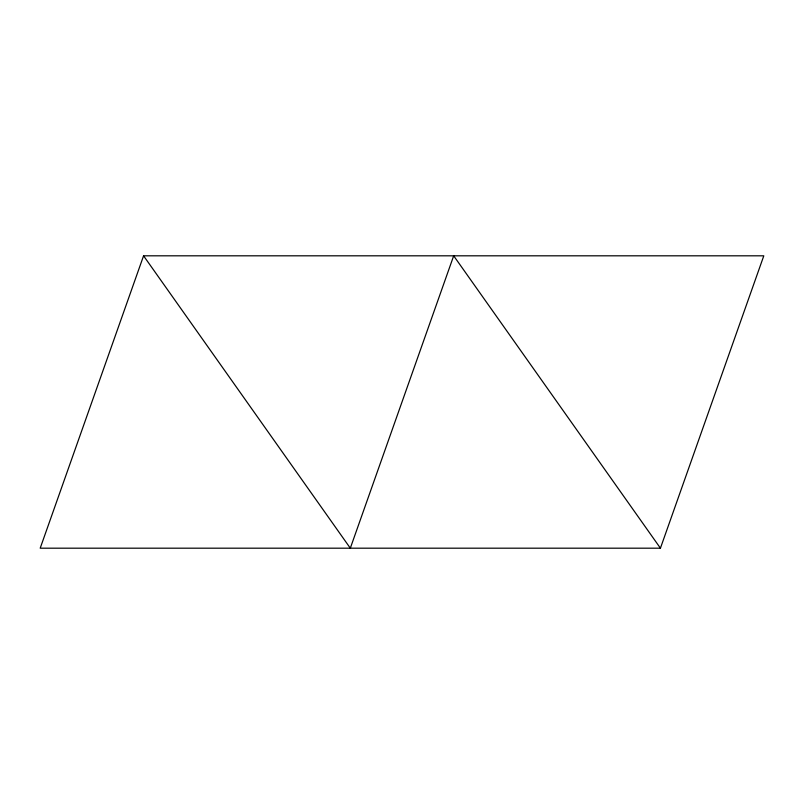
<?xml version="1.0" encoding="UTF-8"?>
<svg xmlns="http://www.w3.org/2000/svg" width="804" height="804" viewBox="0 0 804 804"><rect width="100%" height="100%" fill="white"/><g stroke="black" fill="none" stroke-linecap="round" stroke-linejoin="round"><path stroke-width="1.21" d="M143.574 255.813L40.2 548.187L660.426 548.187L763.8 255.813L143.574 255.813L350.313 548.187L453.687 255.813L660.426 548.187"/></g></svg>
